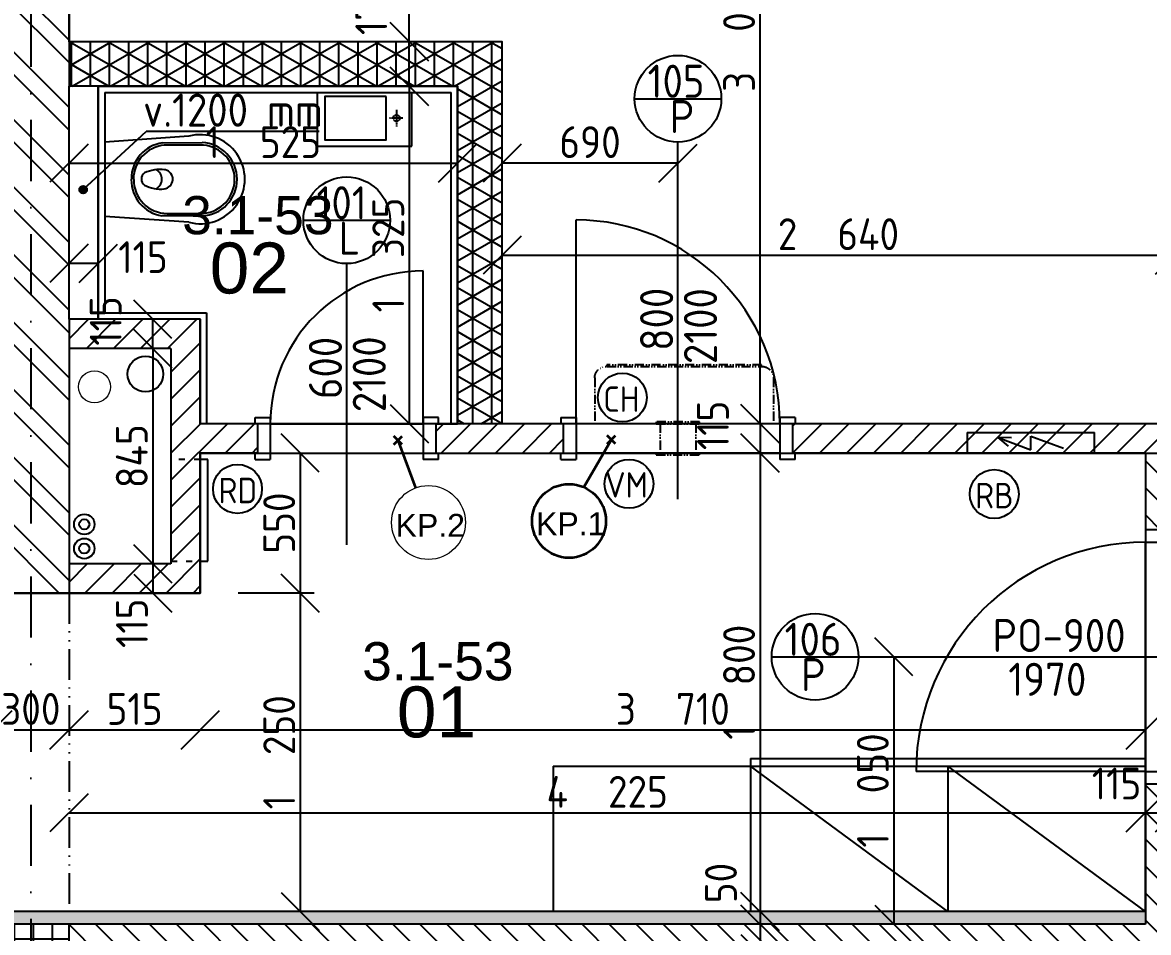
# Model space of a CAD drawing. Extents: x 4511820 to 5180432, y -1526536 to -944957.
# Drawn here: x 5014158 to 5018578, y -1161197 to -1157624 of the extents above; entities that cross this region are included whole.
import ezdxf

# ---------------------------------------------------------------- set-up
doc = ezdxf.new("R2010")
doc.units = 0
doc.header["$MEASUREMENT"] = 0
for name, pattern in [('ACAD_ISO03W100', [30, 12, -18]), ('ACAD_ISO12W100', [22, 12, -3, 0.5, -3, 0.5, -3]), ('BODKOCIARKOVANA_3', [5.6, 3, -1.3, 0, -1.3]), ('DASHED', [0.75, 0.5, -0.25])]:
    doc.linetypes.add(name, pattern=pattern)
doc.layers.get('0').update_dxf_attribs({"linetype": 'CONTINUOUS'})
doc.layers.get('Defpoints').update_dxf_attribs({"color": 61, "linetype": 'CONTINUOUS'})
for name, color, linetype in [('DVERE', 45, 'CONTINUOUS'), ('KÓTY', 4, 'CONTINUOUS'), ('MÚRY', 1, 'CONTINUOUS'), ('osi', 253, 'CONTINUOUS'), ('Plochy', 41, 'CONTINUOUS'), ('POPIS', 7, 'CONTINUOUS'), ('TENKÁ', 7, 'CONTINUOUS'), ('tzb', 153, 'CONTINUOUS'), ('Z-Kúrenie', 101, 'CONTINUOUS'), ('ZARIADENIE', 47, 'CONTINUOUS'), ('ZARIADOVACIE', 144, 'CONTINUOUS'), ('ZZ-chladenie', 133, 'CONTINUOUS'), ('ZZ-elektro', 221, 'CONTINUOUS'), ('zz-vetr', 52, 'CONTINUOUS'), ('ŠRAFY', 82, 'CONTINUOUS')]:
    doc.layers.add(name, color=color, linetype=linetype)
doc.layers.add('preklady', color=74, linetype='CONTINUOUS', lineweight=35)
doc.layers.add('zz-kanal-splaskova', color=37, linetype='CONTINUOUS', lineweight=18)
doc.styles.add('ARIAL', font='arial.ttf')
doc.styles.add('STYLE1', font='isocp.shx')
doc.dimstyles.new('STANDARD-50', dxfattribs={"dimtxt": 125, "dimasz": 150, "dimexe": 10, "dimexo": 200, "dimgap": 20, "dimtad": 1, "dimdsep": 46, "dimlunit": 6, "dimtxsty": 'STYLE1', "dimblk1": 'OBLIQUE', "dimblk2": 'OBLIQUE', "dimsah": 1, "dimcen": 2.5, "dimse1": 1, "dimse2": 1, "dimadec": 0, "dimazin": 0, "dimtfac": 1, "dimtmove": 1, "dimatfit": 3, "dimldrblk": 'OBLIQUE', "dimfxl": 1, "dimtolj": 1, "dimtzin": 0, "dimarcsym": 0})
pattern_1 = [(45, (515270.5, 303822), (-53.0330086, 53.0330086), [])]
pattern_2 = [(135, (-2976355.03, 198812.926), (-53.0330086, -53.0330086), [])]

# ---------------------------------------------------------------- blocks, each defined once
blk = doc.blocks.new('_OBLIQUE')
at = {"color": 0, "linetype": 'ByBlock'}
blk.add_line((-0.5, -0.5), (0.5, 0.5), dxfattribs=at)
blk = doc.blocks.new('*D18878')
at = {"layer": 'Defpoints', "color": 0}
for p in [(5014041, -1160401.5), (5014341, -1160401.5), (5014341, -1160401.5)]:
    blk.add_point(p, dxfattribs=at)
at = {"layer": 'KÓTY', "color": 0, "lineweight": -2}
blk.add_line((5014041, -1160401.5), (5014341, -1160401.5), dxfattribs=at)
at = {"layer": 'KÓTY', "color": 0, "linetype": 'ByBlock', "lineweight": -2, "xscale": 150, "yscale": 150, "zscale": 150, "rotation": 180}
blk.add_blockref('_OBLIQUE', (5014041, -1160401.5), dxfattribs=at)
at = {"layer": 'KÓTY', "color": 0, "linetype": 'ByBlock', "lineweight": -2, "xscale": 150, "yscale": 150, "zscale": 150}
blk.add_blockref('_OBLIQUE', (5014341, -1160401.5), dxfattribs=at)
at = {"layer": 'KÓTY', "color": 0, "insert": (5014191, -1160319), "char_height": 125, "attachment_point": 5, "style": 'STYLE1'}
blk.add_mtext('\\A1;300', dxfattribs=at)
blk = doc.blocks.new('*D18879')
at = {"layer": 'Defpoints', "color": 0}
for p in [(5014341, -1159864.2), (5014856, -1159864.2), (5014856, -1160401.5)]:
    blk.add_point(p, dxfattribs=at)
at = {"layer": 'KÓTY', "color": 0, "lineweight": -2}
blk.add_line((5014341, -1160401.5), (5014856, -1160401.5), dxfattribs=at)
at = {"layer": 'KÓTY', "color": 0, "linetype": 'ByBlock', "lineweight": -2, "xscale": 150, "yscale": 150, "zscale": 150, "rotation": 180}
blk.add_blockref('_OBLIQUE', (5014341, -1160401.5), dxfattribs=at)
at = {"layer": 'KÓTY', "color": 0, "linetype": 'ByBlock', "lineweight": -2, "xscale": 150, "yscale": 150, "zscale": 150}
blk.add_blockref('_OBLIQUE', (5014856, -1160401.5), dxfattribs=at)
at = {"layer": 'KÓTY', "color": 0, "insert": (5014598.5, -1160319), "char_height": 125, "attachment_point": 5, "style": 'STYLE1'}
blk.add_mtext('\\A1;515', dxfattribs=at)
blk = doc.blocks.new('*D18880')
at = {"layer": 'Defpoints', "color": 0}
for p in [(5014856, -1159864.2), (5018566, -1159864.2), (5018566, -1160401.5)]:
    blk.add_point(p, dxfattribs=at)
at = {"layer": 'KÓTY', "color": 0, "lineweight": -2}
blk.add_line((5014856, -1160401.5), (5018566, -1160401.5), dxfattribs=at)
at = {"layer": 'KÓTY', "color": 0, "linetype": 'ByBlock', "lineweight": -2, "xscale": 150, "yscale": 150, "zscale": 150, "rotation": 180}
blk.add_blockref('_OBLIQUE', (5014856, -1160401.5), dxfattribs=at)
at = {"layer": 'KÓTY', "color": 0, "linetype": 'ByBlock', "lineweight": -2, "xscale": 150, "yscale": 150, "zscale": 150}
blk.add_blockref('_OBLIQUE', (5018566, -1160401.5), dxfattribs=at)
at = {"layer": 'KÓTY', "color": 0, "insert": (5016711, -1160319), "char_height": 125, "attachment_point": 5, "style": 'STYLE1'}
blk.add_mtext('\\A1;3ﾠ710', dxfattribs=at)
blk = doc.blocks.new('*D18881')
at = {"layer": 'Defpoints', "color": 0}
for p in [(5014341, -1160489.2), (5018566, -1160727), (5018566, -1160839.2)]:
    blk.add_point(p, dxfattribs=at)
at = {"layer": 'KÓTY', "color": 0, "lineweight": -2}
blk.add_line((5014341, -1160727), (5018566, -1160727), dxfattribs=at)
at = {"layer": 'KÓTY', "color": 0, "linetype": 'ByBlock', "lineweight": -2, "xscale": 150, "yscale": 150, "zscale": 150, "rotation": 180}
blk.add_blockref('_OBLIQUE', (5014341, -1160727), dxfattribs=at)
at = {"layer": 'KÓTY', "color": 0, "linetype": 'ByBlock', "lineweight": -2, "xscale": 150, "yscale": 150, "zscale": 150}
blk.add_blockref('_OBLIQUE', (5018566, -1160727), dxfattribs=at)
at = {"layer": 'KÓTY', "color": 0, "insert": (5016453.5, -1160644.5), "char_height": 125, "attachment_point": 5, "style": 'STYLE1'}
blk.add_mtext('\\A1;4ﾠ225', dxfattribs=at)
blk = doc.blocks.new('*D18890')
at = {"layer": 'Defpoints', "color": 0}
for p in [(5015866, -1157874.2), (5015676.5, -1159199.2), (5015866, -1159199.2)]:
    blk.add_point(p, dxfattribs=at)
at = {"layer": 'KÓTY', "color": 0, "lineweight": -2}
blk.add_line((5015676.5, -1157874.2), (5015676.5, -1159199.2), dxfattribs=at)
at = {"layer": 'KÓTY', "color": 0, "linetype": 'ByBlock', "lineweight": -2, "xscale": 150, "yscale": 150, "zscale": 150}
for p, rotation in [((5015676.5, -1157874.2), 90), ((5015676.5, -1159199.2), 270)]:
    blk.add_blockref('_OBLIQUE', p, dxfattribs=dict(at, rotation=rotation))
at = {"layer": 'KÓTY', "color": 0, "insert": (5015594, -1158536.7), "char_height": 125, "attachment_point": 5, "rotation": 90, "style": 'STYLE1'}
blk.add_mtext('\\A1;1ﾠ325', dxfattribs=at)
blk = doc.blocks.new('*D18891')
at = {"layer": 'Defpoints', "color": 0}
for p in [(5015676.5, -1157699.2), (5015866, -1157699.2), (5015866, -1157874.2)]:
    blk.add_point(p, dxfattribs=at)
at = {"layer": 'KÓTY', "color": 0, "lineweight": -2}
blk.add_line((5015676.5, -1157874.2), (5015676.5, -1157699.2), dxfattribs=at)
at = {"layer": 'KÓTY', "color": 0, "linetype": 'ByBlock', "lineweight": -2, "xscale": 150, "yscale": 150, "zscale": 150}
for p, rotation in [((5015676.5, -1157699.2), 90), ((5015676.5, -1157874.2), 270)]:
    blk.add_blockref('_OBLIQUE', p, dxfattribs=dict(at, rotation=rotation))
at = {"layer": 'KÓTY', "color": 0, "insert": (5015527.5, -1157565), "char_height": 125, "attachment_point": 5, "rotation": 90, "style": 'STYLE1'}
blk.add_mtext('\\A1;175', dxfattribs=at)
blk = doc.blocks.new('*D18892')
at = {"layer": 'Defpoints', "color": 0}
for p in [(5015676.5, -1156114.2), (5016041, -1156114.2), (5016041, -1157699.2)]:
    blk.add_point(p, dxfattribs=at)
at = {"layer": 'KÓTY', "color": 0, "lineweight": -2}
blk.add_line((5015676.5, -1157699.2), (5015676.5, -1156114.2), dxfattribs=at)
at = {"layer": 'KÓTY', "color": 0, "linetype": 'ByBlock', "lineweight": -2, "xscale": 150, "yscale": 150, "zscale": 150}
for p, rotation in [((5015676.5, -1156114.2), 90), ((5015676.5, -1157699.2), 270)]:
    blk.add_blockref('_OBLIQUE', p, dxfattribs=dict(at, rotation=rotation))
at = {"layer": 'KÓTY', "color": 0, "insert": (5015594, -1156906.7), "char_height": 125, "attachment_point": 5, "rotation": 90, "style": 'STYLE1'}
blk.add_mtext('\\A1;1ﾠ585', dxfattribs=at)
blk = doc.blocks.new('*D18893')
at = {"layer": 'Defpoints', "color": 0}
for p in [(5014341, -1157874.2), (5015866, -1157874.2), (5015866, -1158176)]:
    blk.add_point(p, dxfattribs=at)
at = {"layer": 'KÓTY', "color": 0, "lineweight": -2}
blk.add_line((5014341, -1158176), (5015866, -1158176), dxfattribs=at)
at = {"layer": 'KÓTY', "color": 0, "linetype": 'ByBlock', "lineweight": -2, "xscale": 150, "yscale": 150, "zscale": 150, "rotation": 180}
blk.add_blockref('_OBLIQUE', (5014341, -1158176), dxfattribs=at)
at = {"layer": 'KÓTY', "color": 0, "linetype": 'ByBlock', "lineweight": -2, "xscale": 150, "yscale": 150, "zscale": 150}
blk.add_blockref('_OBLIQUE', (5015866, -1158176), dxfattribs=at)
at = {"layer": 'KÓTY', "color": 0, "insert": (5015103.5, -1158093.5), "char_height": 125, "attachment_point": 5, "style": 'STYLE1'}
blk.add_mtext('\\A1;1ﾠ525', dxfattribs=at)
blk = doc.blocks.new('*D18894')
at = {"layer": 'Defpoints', "color": 0}
for p in [(5014341, -1158569.2), (5014456, -1158569.2), (5014456, -1158569.2)]:
    blk.add_point(p, dxfattribs=at)
at = {"layer": 'KÓTY', "color": 0, "lineweight": -2}
blk.add_line((5014341, -1158569.2), (5014456, -1158569.2), dxfattribs=at)
at = {"layer": 'KÓTY', "color": 0, "linetype": 'ByBlock', "lineweight": -2, "xscale": 150, "yscale": 150, "zscale": 150, "rotation": 180}
blk.add_blockref('_OBLIQUE', (5014341, -1158569.2), dxfattribs=at)
at = {"layer": 'KÓTY', "color": 0, "linetype": 'ByBlock', "lineweight": -2, "xscale": 150, "yscale": 150, "zscale": 150}
blk.add_blockref('_OBLIQUE', (5014456, -1158569.2), dxfattribs=at)
at = {"layer": 'KÓTY', "color": 0, "insert": (5014631.5, -1158545), "char_height": 125, "attachment_point": 5, "style": 'STYLE1'}
blk.add_mtext('\\A1;115', dxfattribs=at)
blk = doc.blocks.new('*D18895')
at = {"layer": 'Defpoints', "color": 0}
for p in [(5014741, -1158904.2), (5014670, -1159749.2), (5014741, -1159749.2)]:
    blk.add_point(p, dxfattribs=at)
at = {"layer": 'KÓTY', "color": 0, "lineweight": -2}
blk.add_line((5014670, -1158904.2), (5014670, -1159749.2), dxfattribs=at)
at = {"layer": 'KÓTY', "color": 0, "linetype": 'ByBlock', "lineweight": -2, "xscale": 150, "yscale": 150, "zscale": 150}
for p, rotation in [((5014670, -1158904.2), 90), ((5014670, -1159749.2), 270)]:
    blk.add_blockref('_OBLIQUE', p, dxfattribs=dict(at, rotation=rotation))
at = {"layer": 'KÓTY', "color": 0, "insert": (5014587.5, -1159326.7), "char_height": 125, "attachment_point": 5, "rotation": 90, "style": 'STYLE1'}
blk.add_mtext('\\A1;845', dxfattribs=at)
blk = doc.blocks.new('*D18896')
at = {"layer": 'Defpoints', "color": 0}
for p in [(5014670, -1158789.2), (5014741, -1158789.2), (5014741, -1158904.2)]:
    blk.add_point(p, dxfattribs=at)
at = {"layer": 'KÓTY', "color": 0, "lineweight": -2}
blk.add_line((5014670, -1158904.2), (5014670, -1158789.2), dxfattribs=at)
at = {"layer": 'KÓTY', "color": 0, "linetype": 'ByBlock', "lineweight": -2, "xscale": 150, "yscale": 150, "zscale": 150}
for p, rotation in [((5014670, -1158789.2), 90), ((5014670, -1158904.2), 270)]:
    blk.add_blockref('_OBLIQUE', p, dxfattribs=dict(at, rotation=rotation))
at = {"layer": 'KÓTY', "color": 0, "insert": (5014485, -1158795.9), "char_height": 125, "attachment_point": 5, "rotation": 90, "style": 'STYLE1'}
blk.add_mtext('\\A1;115', dxfattribs=at)
blk = doc.blocks.new('*D18897')
at = {"layer": 'Defpoints', "color": 0}
for p in [(5014741, -1159749.2), (5014670, -1159864.2), (5014741, -1159864.2)]:
    blk.add_point(p, dxfattribs=at)
at = {"layer": 'KÓTY', "color": 0, "lineweight": -2}
blk.add_line((5014670, -1159749.2), (5014670, -1159864.2), dxfattribs=at)
at = {"layer": 'KÓTY', "color": 0, "linetype": 'ByBlock', "lineweight": -2, "xscale": 150, "yscale": 150, "zscale": 150}
for p, rotation in [((5014670, -1159749.2), 90), ((5014670, -1159864.2), 270)]:
    blk.add_blockref('_OBLIQUE', p, dxfattribs=dict(at, rotation=rotation))
at = {"layer": 'KÓTY', "color": 0, "insert": (5014588, -1159982.5), "char_height": 125, "attachment_point": 5, "rotation": 90, "style": 'STYLE1'}
blk.add_mtext('\\A1;115', dxfattribs=at)
blk = doc.blocks.new('*D18898')
at = {"layer": 'Defpoints', "color": 0}
for p in [(5016041, -1158093), (5016731, -1158093), (5016041, -1158176)]:
    blk.add_point(p, dxfattribs=at)
at = {"layer": 'KÓTY', "color": 0, "lineweight": -2}
blk.add_line((5016731, -1158176), (5016041, -1158176), dxfattribs=at)
at = {"layer": 'KÓTY', "color": 0, "linetype": 'ByBlock', "lineweight": -2, "xscale": 150, "yscale": 150, "zscale": 150, "rotation": 180}
blk.add_blockref('_OBLIQUE', (5016041, -1158176), dxfattribs=at)
at = {"layer": 'KÓTY', "color": 0, "linetype": 'ByBlock', "lineweight": -2, "xscale": 150, "yscale": 150, "zscale": 150}
blk.add_blockref('_OBLIQUE', (5016731, -1158176), dxfattribs=at)
at = {"layer": 'KÓTY', "color": 0, "insert": (5016386, -1158093.5), "char_height": 125, "attachment_point": 5, "style": 'STYLE1'}
blk.add_mtext('\\A1;690', dxfattribs=at)
blk = doc.blocks.new('*D18909')
at = {"layer": 'Defpoints', "color": 0}
for p in [(5014856, -1159314.2), (5014856, -1159864.2), (5015248.5, -1159864.2)]:
    blk.add_point(p, dxfattribs=at)
at = {"layer": 'KÓTY', "color": 0, "lineweight": -2}
blk.add_line((5015248.5, -1159314.2), (5015248.5, -1159864.2), dxfattribs=at)
at = {"layer": 'KÓTY', "color": 0, "linetype": 'ByBlock', "lineweight": -2, "xscale": 150, "yscale": 150, "zscale": 150}
for p, rotation in [((5015248.5, -1159314.2), 90), ((5015248.5, -1159864.2), 270)]:
    blk.add_blockref('_OBLIQUE', p, dxfattribs=dict(at, rotation=rotation))
at = {"layer": 'KÓTY', "color": 0, "insert": (5015166, -1159589.2), "char_height": 125, "attachment_point": 5, "rotation": 90, "style": 'STYLE1'}
blk.add_mtext('\\A1;550', dxfattribs=at)
blk = doc.blocks.new('*D18910')
at = {"layer": 'Defpoints', "color": 0}
for p in [(5014856, -1159864.2), (5014856, -1161114.2), (5015248.5, -1161114.2)]:
    blk.add_point(p, dxfattribs=at)
at = {"layer": 'KÓTY', "color": 0, "lineweight": -2}
blk.add_line((5015248.5, -1159864.2), (5015248.5, -1161114.2), dxfattribs=at)
at = {"layer": 'KÓTY', "color": 0, "linetype": 'ByBlock', "lineweight": -2, "xscale": 150, "yscale": 150, "zscale": 150}
for p, rotation in [((5015248.5, -1159864.2), 90), ((5015248.5, -1161114.2), 270)]:
    blk.add_blockref('_OBLIQUE', p, dxfattribs=dict(at, rotation=rotation))
at = {"layer": 'KÓTY', "color": 0, "insert": (5015166, -1160489.2), "char_height": 125, "attachment_point": 5, "rotation": 90, "style": 'STYLE1'}
blk.add_mtext('\\A1;1ﾠ250', dxfattribs=at)
blk = doc.blocks.new('*D18911')
at = {"layer": 'Defpoints', "color": 0}
for p in [(5017053.5, -1156114.2), (5018661, -1156114.2), (5018681, -1159199.2)]:
    blk.add_point(p, dxfattribs=at)
at = {"layer": 'KÓTY', "color": 0, "lineweight": -2}
blk.add_line((5017053.5, -1159199.2), (5017053.5, -1156114.2), dxfattribs=at)
at = {"layer": 'KÓTY', "color": 0, "linetype": 'ByBlock', "lineweight": -2, "xscale": 150, "yscale": 150, "zscale": 150}
for p, rotation in [((5017053.5, -1156114.2), 90), ((5017053.5, -1159199.2), 270)]:
    blk.add_blockref('_OBLIQUE', p, dxfattribs=dict(at, rotation=rotation))
at = {"layer": 'KÓTY', "color": 0, "insert": (5016971, -1157656.7), "char_height": 125, "attachment_point": 5, "rotation": 90, "style": 'STYLE1'}
blk.add_mtext('\\A1;3ﾠ085', dxfattribs=at)
blk = doc.blocks.new('*D18912')
at = {"layer": 'Defpoints', "color": 0}
for p in [(5017053.5, -1159199.2), (5017053.5, -1159314.2), (5017053.5, -1159314.2)]:
    blk.add_point(p, dxfattribs=at)
at = {"layer": 'KÓTY', "color": 0, "lineweight": -2}
blk.add_line((5017053.5, -1159199.2), (5017053.5, -1159314.2), dxfattribs=at)
at = {"layer": 'KÓTY', "color": 0, "linetype": 'ByBlock', "lineweight": -2, "xscale": 150, "yscale": 150, "zscale": 150}
for p, rotation in [((5017053.5, -1159199.2), 90), ((5017053.5, -1159314.2), 270)]:
    blk.add_blockref('_OBLIQUE', p, dxfattribs=dict(at, rotation=rotation))
at = {"layer": 'KÓTY', "color": 0, "insert": (5016868.5, -1159205.9), "char_height": 125, "attachment_point": 5, "rotation": 90, "style": 'STYLE1'}
blk.add_mtext('\\A1;115', dxfattribs=at)
blk = doc.blocks.new('*D18913')
at = {"layer": 'Defpoints', "color": 0}
for p in [(5017053.5, -1159314.2), (5017053.5, -1161114.2), (5017053.5, -1161114.2)]:
    blk.add_point(p, dxfattribs=at)
at = {"layer": 'KÓTY', "color": 0, "lineweight": -2}
blk.add_line((5017053.5, -1159314.2), (5017053.5, -1161114.2), dxfattribs=at)
at = {"layer": 'KÓTY', "color": 0, "linetype": 'ByBlock', "lineweight": -2, "xscale": 150, "yscale": 150, "zscale": 150}
for p, rotation in [((5017053.5, -1159314.2), 90), ((5017053.5, -1161114.2), 270)]:
    blk.add_blockref('_OBLIQUE', p, dxfattribs=dict(at, rotation=rotation))
at = {"layer": 'KÓTY', "color": 0, "insert": (5016971, -1160214.2), "char_height": 125, "attachment_point": 5, "rotation": 90, "style": 'STYLE1'}
blk.add_mtext('\\A1;1ﾠ800', dxfattribs=at)
blk = doc.blocks.new('*D18918')
at = {"layer": 'Defpoints', "color": 0}
for p in [(5018681, -1158537.5), (5016041, -1159199.2), (5018681, -1159199.2)]:
    blk.add_point(p, dxfattribs=at)
at = {"layer": 'KÓTY', "color": 0, "lineweight": -2}
blk.add_line((5016041, -1158537.5), (5018681, -1158537.5), dxfattribs=at)
at = {"layer": 'KÓTY', "color": 0, "linetype": 'ByBlock', "lineweight": -2, "xscale": 150, "yscale": 150, "zscale": 150, "rotation": 180}
blk.add_blockref('_OBLIQUE', (5016041, -1158537.5), dxfattribs=at)
at = {"layer": 'KÓTY', "color": 0, "linetype": 'ByBlock', "lineweight": -2, "xscale": 150, "yscale": 150, "zscale": 150}
blk.add_blockref('_OBLIQUE', (5018681, -1158537.5), dxfattribs=at)
at = {"layer": 'KÓTY', "color": 0, "insert": (5017361, -1158455), "char_height": 125, "attachment_point": 5, "style": 'STYLE1'}
blk.add_mtext('\\A1;2ﾠ640', dxfattribs=at)
blk = doc.blocks.new('*D18931')
at = {"layer": 'Defpoints', "color": 0}
for p in [(5017053.5, -1161114.2), (5017053.5, -1161164.2), (5017053.5, -1161164.2)]:
    blk.add_point(p, dxfattribs=at)
at = {"layer": 'KÓTY', "color": 0, "lineweight": -2}
blk.add_line((5017053.5, -1161114.2), (5017053.5, -1161164.2), dxfattribs=at)
at = {"layer": 'KÓTY', "color": 0, "linetype": 'ByBlock', "lineweight": -2, "xscale": 150, "yscale": 150, "zscale": 150}
for p, rotation in [((5017053.5, -1161114.2), 90), ((5017053.5, -1161164.2), 270)]:
    blk.add_blockref('_OBLIQUE', p, dxfattribs=dict(at, rotation=rotation))
at = {"layer": 'KÓTY', "color": 0, "insert": (5016900, -1161002.5), "char_height": 125, "attachment_point": 5, "rotation": 90, "style": 'STYLE1'}
blk.add_mtext('\\A1;50', dxfattribs=at)
blk = doc.blocks.new('*D18932')
at = {"layer": 'Defpoints', "color": 0}
for p in [(5017053.5, -1161164.2), (5017053.5, -1161279.2), (5017053.5, -1161279.2)]:
    blk.add_point(p, dxfattribs=at)
at = {"layer": 'KÓTY', "color": 0, "lineweight": -2}
blk.add_line((5017053.5, -1161164.2), (5017053.5, -1161279.2), dxfattribs=at)
at = {"layer": 'KÓTY', "color": 0, "linetype": 'ByBlock', "lineweight": -2, "xscale": 150, "yscale": 150, "zscale": 150}
for p, rotation in [((5017053.5, -1161164.2), 90), ((5017053.5, -1161279.2), 270)]:
    blk.add_blockref('_OBLIQUE', p, dxfattribs=dict(at, rotation=rotation))
at = {"layer": 'KÓTY', "color": 0, "insert": (5016946.5, -1161399.5), "char_height": 125, "attachment_point": 5, "rotation": 90, "style": 'STYLE1'}
blk.add_mtext('\\A1;115', dxfattribs=at)
blk = doc.blocks.new('chlad2')
at = {"layer": 'ZZ-chladenie', "linetype": 'ACAD_ISO12W100', "ltscale": 3}
for p, q in [((5102412.5, -1105747.3), (5102592.5, -1105747.3)), ((5102412.5, -1106448.4), (5102592.5, -1106448.4))]:
    blk.add_line(p, q, dxfattribs=at)
blk.add_lwpolyline([(5102367.5, -1106402), (5102360.8, -1106402), (5102360.8, -1105794.8), (5102367.5, -1105794.8)], close=True, dxfattribs=at)
for centre, start, end in [((5102412.5, -1105792.3), 90, 180), ((5102412.5, -1106403.4), 180, 270)]:
    blk.add_arc(centre, 45, start, end, dxfattribs=at)
blk = doc.blocks.new('*D20549')
at = {"layer": 'Defpoints', "color": 0}
for p in [(5018566, -1160727), (5018681, -1160727), (5018681, -1160727)]:
    blk.add_point(p, dxfattribs=at)
at = {"layer": 'KÓTY', "color": 0, "lineweight": -2}
blk.add_line((5018566, -1160727), (5018681, -1160727), dxfattribs=at)
at = {"layer": 'KÓTY', "color": 0, "linetype": 'ByBlock', "lineweight": -2, "xscale": 150, "yscale": 150, "zscale": 150, "rotation": 180}
blk.add_blockref('_OBLIQUE', (5018566, -1160727), dxfattribs=at)
at = {"layer": 'KÓTY', "color": 0, "linetype": 'ByBlock', "lineweight": -2, "xscale": 150, "yscale": 150, "zscale": 150}
blk.add_blockref('_OBLIQUE', (5018681, -1160727), dxfattribs=at)
at = {"layer": 'KÓTY', "color": 0, "insert": (5018452.5, -1160612), "char_height": 125, "attachment_point": 5, "style": 'STYLE1'}
blk.add_mtext('\\A1;115', dxfattribs=at)
blk = doc.blocks.new('*D31559')
at = {"layer": 'Defpoints', "color": 0}
for p in [(5017786.6, -1160114.2), (5017578.5, -1161164.2), (5017786.6, -1161164.2)]:
    blk.add_point(p, dxfattribs=at)
at = {"layer": 'KÓTY', "color": 0, "lineweight": -2}
blk.add_line((5017578.5, -1160114.2), (5017578.5, -1161164.2), dxfattribs=at)
at = {"layer": 'KÓTY', "color": 0, "linetype": 'ByBlock', "lineweight": -2, "xscale": 150, "yscale": 150, "zscale": 150}
for p, rotation in [((5017578.5, -1160114.2), 90), ((5017578.5, -1161164.2), 270)]:
    blk.add_blockref('_OBLIQUE', p, dxfattribs=dict(at, rotation=rotation))
at = {"layer": 'KÓTY', "color": 0, "insert": (5017496, -1160639.2), "char_height": 125, "attachment_point": 5, "rotation": 90, "style": 'STYLE1'}
blk.add_mtext('\\A1;1ﾠ050', dxfattribs=at)

msp = doc.modelspace()

# ---------------------------------------------------------------- hatches: boundary and pattern name
at = {"layer": 'KÓTY'}
h = msp.add_hatch(color=256, dxfattribs=at)
h.dxf.hatch_style = 1
h.paths.add_polyline_path([(5014396.5, -1158294.672, -0.65381715), (5014385.478, -1158269.498, -1.52947961)])
at = {"layer": 'ŠRAFY'}
h = msp.add_hatch(dxfattribs=at)
h.set_pattern_fill('ANSI32', color=256, scale=500, angle=90)
h.set_pattern_definition([(135, (515810.9, 44482.1), (-132.5825215, -132.5825215), []), (135, (515810.9, 44570.48), (-132.5825215, -132.5825215), [])])
h.paths.add_polyline_path([(5014341, -1157874.191), (5014341, -1157699.191), (5014341, -1156114.191), (5014041, -1156114.191), (5014041, -1158259.191), (5014041, -1158374.191), (5014041, -1159749.191), (5014041, -1159864.191), (5014341, -1159864.191), (5014341, -1159749.191), (5014341, -1158904.191), (5014341, -1158789.191)])
at = {"layer": 'ŠRAFY', "ltscale": 0.25}
h = msp.add_hatch(dxfattribs=at)
h.set_pattern_fill('NET3', color=256, scale=600, angle=90)
h.set_pattern_definition([(90, (468750.5, 1e-26), (-75, 5e-15), []), (150, (468750.5, 1e-26), (-37.5, -64.9519053), []), (210, (468750.5, 1e-26), (37.5, -64.9519053), [])])
h.paths.add_polyline_path([(5016041, -1159199.191), (5016041, -1157699.191), (5014341, -1157699.191), (5014341, -1157874.191), (5014456, -1157874.191), (5015866, -1157874.191), (5015866, -1159199.191)])
h = msp.add_hatch(dxfattribs=at)
h.set_pattern_fill('ANSI31', color=256, scale=600, style=0)
h.set_pattern_definition(pattern_1)
h.paths.add_polyline_path([(5014856, -1159864.191), (5014856, -1159314.191), (5015071, -1159314.191), (5015081, -1159314.191), (5015081, -1159199.191), (5015071, -1159199.191), (5014881, -1159199.191), (5014856, -1159199.191), (5014856, -1158789.191), (5014456, -1158789.191), (5014341, -1158789.191), (5014341, -1158904.191), (5014741, -1158904.191), (5014741, -1159749.191), (5014341, -1159749.191), (5014341, -1159864.191)])
h = msp.add_hatch(dxfattribs=at)
h.set_pattern_fill('ANSI31', color=256, scale=600, style=0)
h.set_pattern_definition(pattern_1)
h.paths.add_polyline_path([(5015881, -1159314.191), (5016271, -1159314.191), (5016281, -1159314.191), (5016281, -1159199.191), (5016271, -1159199.191), (5016041, -1159199.191), (5015866, -1159199.191), (5015841, -1159199.191), (5015791, -1159199.191), (5015781, -1159199.191), (5015781, -1159314.191), (5015791, -1159314.191), (5015816, -1159314.191)])
h = msp.add_hatch(dxfattribs=at)
h.set_pattern_fill('ANSI31', color=256, scale=600, style=0)
h.set_pattern_definition(pattern_1)
h.paths.add_polyline_path([(5017191, -1159314.191), (5018566, -1159314.191), (5018681, -1159314.191), (5018681, -1159199.191), (5017191, -1159199.191), (5017181, -1159199.191), (5017181, -1159314.191)])
h = msp.add_hatch(dxfattribs=at)
h.set_pattern_fill('ANSI31', color=256, scale=600, angle=90, style=0)
h.set_pattern_definition(pattern_2)
h.paths.add_polyline_path([(5018681, -1159614.191), (5018681, -1159564.191), (5020681, -1159564.191), (5020681, -1159449.191), (5018681, -1159449.191), (5018681, -1159314.191), (5018566, -1159314.191), (5018566, -1159614.191)])
h = msp.add_hatch(dxfattribs=at)
h.set_pattern_fill('ANSI31', color=256, scale=600, angle=90, style=0)
h.set_pattern_definition(pattern_2)
h.paths.add_polyline_path([(5018566, -1161164.191), (5014341, -1161164.191), (5014341, -1161279.191), (5014741, -1161279.191), (5014856, -1161279.191), (5018051, -1161279.191), (5018166, -1161279.191), (5018841, -1161279.191), (5018841, -1161164.191), (5018681, -1161164.191), (5018681, -1160614.191), (5018566, -1160614.191), (5018566, -1161114.191)])
at = {"layer": 'ŠRAFY'}
h = msp.add_hatch(dxfattribs=at)
h.set_pattern_fill('DOTS', color=256, scale=250)
h.paths.add_polyline_path([(5014341, -1161164.191), (5018566, -1161164.191), (5018566, -1161114.191), (5014341, -1161114.191), (5014041, -1161114.191), (5014041, -1161164.191)])
at = {"layer": 'ŠRAFY', "ltscale": 0.25}
h = msp.add_hatch(dxfattribs=at)
h.set_pattern_fill('ANSI37', color=256, scale=600, angle=45)
h.set_pattern_definition([(90, (-3307273.674, 668852.734), (-75, 1e-14), []), (180, (-3307273.674, 668852.734), (-1e-14, -75), [])])
h.paths.add_polyline_path([(5014041, -1161164.191), (5014041, -1163849.191), (5014041, -1169034.191), (5014341, -1169034.191), (5014341, -1163649.191), (5014341, -1163534.191), (5014341, -1162294.191), (5014341, -1162179.191), (5014341, -1161279.191), (5014341, -1161164.191)])

# ---------------------------------------------------------------- linework, layer by layer
at = {"layer": 'DVERE', "ltscale": 0.25}
for p, q in [((5016561, -1157923.035), (5016901, -1157923.035)), ((5016731, -1159495.691), (5016731, -1158093.035)), ((5015261, -1158400.363), (5015601, -1158400.363)), ((5016331, -1159199.191), (5016331, -1158399.191)), ((5015431, -1159675.02), (5015431, -1158570.363)), ((5015731, -1159199.191), (5015731, -1158599.191)), ((5015071, -1159174.191), (5015131, -1159174.191)), ((5015071, -1159199.191), (5015071, -1159174.191)), ((5015131, -1159174.191), (5015131, -1159339.191)), ((5015731, -1159174.191), (5015731, -1159339.191)), ((5015791, -1159174.191), (5015731, -1159174.191)), ((5015791, -1159199.191), (5015791, -1159174.191)), ((5016271, -1159174.191), (5016331, -1159174.191)), ((5016271, -1159174.191), (5016271, -1159199.191)), ((5016331, -1159174.191), (5016331, -1159339.191)), ((5017191, -1159174.191), (5017131, -1159174.191)), ((5017131, -1159174.191), (5017131, -1159339.191)), ((5017191, -1159174.191), (5017191, -1159199.191)), ((5015131, -1159199.191), (5015731, -1159199.191)), ((5017131, -1159199.191), (5016331, -1159199.191)), ((5015071, -1159339.191), (5015071, -1159314.191)), ((5015071, -1159339.191), (5015131, -1159339.191)), ((5015131, -1159314.191), (5015731, -1159314.191)), ((5015791, -1159339.191), (5015731, -1159339.191)), ((5015791, -1159339.191), (5015791, -1159314.191)), ((5016271, -1159339.191), (5016271, -1159314.191)), ((5016271, -1159339.191), (5016331, -1159339.191)), ((5017131, -1159314.191), (5016331, -1159314.191)), ((5017191, -1159339.191), (5017131, -1159339.191)), ((5017191, -1159339.191), (5017191, -1159314.191)), ((5017099.344, -1160114.191), (5017439.344, -1160114.191)), ((5017439.344, -1160114.191), (5018842, -1160114.191))]:
    msp.add_line(p, q, dxfattribs=at)
at = {"layer": 'DVERE'}
for q in [(5018566, -1159664.191), (5017666, -1160564.191)]:
    msp.add_line((5018566, -1160564.191), q, dxfattribs=at)
at = {"layer": 'DVERE', "ltscale": 0.25}
for centre in [(5016731, -1157923.035), (5015431, -1158400.363), (5017269.344, -1160114.191)]:
    msp.add_circle(centre, 170, dxfattribs=at)
for centre, radius, start, end in [((5016331, -1159199.191), 800, 0, 90), ((5015731, -1159199.191), 600, 90, 180)]:
    msp.add_arc(centre, radius, start, end, dxfattribs=at)
at = {"layer": 'DVERE'}
msp.add_arc((5018566, -1160564.191), 900, 90, 180, dxfattribs=at)
at = {"layer": 'KÓTY'}
for p, q in [((5014396.5, -1158279.672), (5014643.5, -1158051.672)), ((5015323, -1158051.672), (5014643.5, -1158051.672)), ((5015303, -1159864.191), (5015004.5, -1159864.191))]:
    msp.add_line(p, q, dxfattribs=at)
msp.add_circle((5014396.5, -1158279.672), 15, dxfattribs=at)
at = {"layer": 'MÚRY'}
for p, q in [((5014341, -1156114.191), (5014341, -1157699.191)), ((5014856, -1158789.191), (5014341, -1158789.191)), ((5014856, -1158789.191), (5014856, -1159199.191)), ((5014341, -1158904.191), (5014341, -1159749.191)), ((5014741, -1158904.191), (5014341, -1158904.191)), ((5014741, -1158904.191), (5014741, -1159749.191)), ((5016281, -1159199.191), (5016041, -1159199.191)), ((5018681, -1159199.191), (5017181, -1159199.191)), ((5015081, -1159314.191), (5014856, -1159314.191)), ((5014856, -1159314.191), (5014856, -1159864.191)), ((5015781, -1159314.191), (5015881, -1159314.191)), ((5018566, -1159314.191), (5017181, -1159314.191)), ((5018566, -1159664.191), (5018681, -1159664.191)), ((5014741, -1159749.191), (5014341, -1159749.191)), ((5014856, -1159864.191), (5012656, -1159864.191)), ((5018566, -1161114.191), (5018566, -1160564.191)), ((5018566, -1160564.191), (5018681, -1160564.191)), ((5018566, -1161114.191), (5014041, -1161114.191))]:
    msp.add_line(p, q, dxfattribs=at)
at = {"layer": 'MÚRY', "ltscale": 0.25}
for p, q in [((5016041, -1157699.191), (5014341, -1157699.191)), ((5016041, -1159199.191), (5016041, -1157699.191)), ((5014341, -1158789.191), (5014341, -1157874.191)), ((5015866, -1157874.191), (5014341, -1157874.191)), ((5015866, -1159199.191), (5015866, -1157874.191)), ((5015081, -1159199.191), (5014856, -1159199.191)), ((5015081, -1159199.191), (5015081, -1159314.191)), ((5015781, -1159199.191), (5015866, -1159199.191)), ((5015781, -1159199.191), (5015781, -1159314.191)), ((5016281, -1159199.191), (5016281, -1159314.191)), ((5017181, -1159199.191), (5017181, -1159314.191)), ((5015816, -1159314.191), (5016281, -1159314.191)), ((5018566, -1159314.191), (5018566, -1159664.191))]:
    msp.add_line(p, q, dxfattribs=at)
at = {"layer": 'osi', "linetype": 'BODKOCIARKOVANA_3', "ltscale": 80}
msp.add_line((5014191, -1134257), (5014191, -1171774.191), dxfattribs=at)
at = {"layer": 'Plochy'}
for points in [[(5014341, -1156114.191), (5020681, -1156114.191), (5020681, -1159449.191), (5018681, -1159449.191), (5018681, -1159199.191), (5016041, -1159199.191), (5016041, -1157699.191), (5014341, -1157699.191)], [(5014456, -1157874.191), (5015866, -1157874.191), (5015866, -1159199.191), (5014856, -1159199.191), (5014856, -1158789.191), (5014456, -1158789.191)], [(5014041, -1161114.191), (5014041, -1159864.191), (5014856, -1159864.191), (5014856, -1159314.191), (5018566, -1159314.191), (5018566, -1161114.191)]]:
    msp.add_lwpolyline(points, close=True, dxfattribs=at)
at = {"layer": 'preklady'}
for p, q in [((5015615.382, -1159280.616), (5015648.616, -1159247.382)), ((5015648.617, -1159280.617), (5015615.383, -1159247.383)), ((5016470, -1159261.5), (5016361.045, -1159447.87)), ((5016453.382, -1159278.116), (5016486.616, -1159244.882)), ((5016486.617, -1159278.117), (5016453.383, -1159244.883)), ((5015631.999, -1159263.999), (5015701.445, -1159451.001))]:
    msp.add_line(p, q, dxfattribs=at)
at = {"layer": 'preklady', "ltscale": 0.25}
msp.add_circle((5016303.425, -1159580.93), 145, dxfattribs=at)
at = {"layer": 'preklady', "linetype": 'Continuous', "lineweight": 20}
msp.add_circle((5015751.925, -1159586.93), 145, dxfattribs=at)
at = {"layer": 'TENKÁ'}
for p, q in [((5014341, -1157699.191), (5014341, -1157874.191)), ((5014341, -1158789.191), (5014341, -1158904.191)), ((5016041, -1159199.191), (5015866, -1159199.191)), ((5018566, -1159314.191), (5018681, -1159314.191)), ((5018566, -1159614.191), (5018681, -1159614.191)), ((5014341, -1159749.191), (5014341, -1159864.191)), ((5018681, -1160614.191), (5018566, -1160614.191)), ((5018566, -1161114.191), (5018566, -1161164.191)), ((5018566, -1161164.191), (5014041, -1161164.191)), ((5014341, -1161279.191), (5014341, -1161164.191))]:
    msp.add_line(p, q, dxfattribs=at)
at = {"layer": 'TENKÁ', "ltscale": 0.25}
for p, q in [((5014456, -1157874.191), (5014456, -1158789.191)), ((5014481, -1157899.191), (5014481, -1158764.191)), ((5014481, -1157899.191), (5015841, -1157899.191)), ((5015841, -1159199.191), (5015841, -1157899.191)), ((5014481, -1158764.191), (5014881, -1158764.191)), ((5014881, -1158764.191), (5014881, -1159199.191))]:
    msp.add_line(p, q, dxfattribs=at)
at = {"layer": 'TENKÁ', "linetype": 'ACAD_ISO12W100', "ltscale": 10}
msp.add_line((5014341, -1159864.191), (5014341, -1161114.191), dxfattribs=at)
at = {"layer": 'tzb', "linetype": 'ACAD_ISO03W100', "ltscale": 2}
for p, q in [((5014856, -1159339.191), (5014741, -1159339.191)), ((5014741, -1159739.191), (5014856, -1159739.191))]:
    msp.add_line(p, q, dxfattribs=at)
at = {"layer": 'tzb'}
for p, q in [((5014886, -1159339.191), (5014856, -1159339.191)), ((5014886, -1159739.191), (5014886, -1159339.191)), ((5014856, -1159739.191), (5014886, -1159739.191))]:
    msp.add_line(p, q, dxfattribs=at)
msp.add_circle((5015002.319, -1159455.029), 96, dxfattribs=at)
at = {"layer": 'Z-Kúrenie'}
for centre, radius in [((5014401, -1159594.191), 40), ((5014401, -1159594.191), 20), ((5014401, -1159689.191), 40), ((5014401, -1159689.191), 20)]:
    msp.add_circle(centre, radius, dxfattribs=at)
at = {"layer": 'ZARIADENIE'}
for p, q in [((5016241, -1160544.191), (5018566, -1160544.191)), ((5016241, -1160544.191), (5016241, -1161114.191)), ((5017016, -1160514.191), (5018566, -1160514.191)), ((5017016, -1160514.191), (5017016, -1161114.191)), ((5017791, -1161114.191), (5017016, -1160544.191)), ((5018566, -1161114.191), (5017791, -1160544.191)), ((5017791, -1160544.191), (5017791, -1161114.191))]:
    msp.add_line(p, q, dxfattribs=at)
at = {"layer": 'ZARIADOVACIE', "linetype": 'Continuous'}
for p, q in [((5015316, -1158109.191), (5015316, -1157899.191)), ((5015686, -1158109.191), (5015686, -1157899.191)), ((5015316, -1158109.191), (5015686, -1158109.191)), ((5014719.998, -1158202.626), (5014716.288, -1158202.465)), ((5014585.88, -1158237.493), (5014585.316, -1158240.31)), ((5014593.968, -1158239.191), (5014594.79, -1158240.087))]:
    msp.add_line(p, q, dxfattribs=at)
at = {"layer": 'ZARIADOVACIE', "linetype": 'DASHED'}
for p, q in [((5015626.251, -1157966.89), (5015626.251, -1158032.617)), ((5015650.899, -1157999.753), (5015598.865, -1157999.753))]:
    msp.add_line(p, q, dxfattribs=at)
at = {"layer": 'ZARIADOVACIE'}
for p, q in [((5014810.998, -1158070.378), (5014481, -1158093.454)), ((5014708.134, -1158096.647), (5014863.29, -1158095.521)), ((5014869.464, -1158105.544), (5014714.803, -1158105.544)), ((5014726.642, -1158373.554), (5014869.464, -1158373.554)), ((5014810.999, -1158408.005), (5014481, -1158384.929)), ((5014863.29, -1158383.409), (5014705.881, -1158383.409))]:
    msp.add_line(p, q, dxfattribs=at)
at = {"layer": 'ZARIADOVACIE', "linetype": 'Continuous'}
msp.add_lwpolyline([(5015585.431, -1157914.918), (5015345.104, -1157914.918), (5015345.104, -1158084.589), (5015585.431, -1158084.589)], close=True, dxfattribs=at)
at = {"layer": 'ZARIADOVACIE', "linetype": 'DASHED'}
msp.add_circle((5015626.252, -1157999.44), 12.931, dxfattribs=at)
at = {"layer": 'ZARIADOVACIE', "linetype": 'Continuous'}
for centre, radius, start, end in [((5014856.232, -1158239.191), 174.768, 255.000166, 105.000097), ((5014726.58, -1158236.14), 140.707, 97.532963, 180.550993), ((5014727.265, -1158238.261), 133.3, 95.364578, 180.399907), ((5014856.916, -1158239.465), 144.085, 272.535471, 87.464529), ((5014856.356, -1158239.549), 134.645, 275.586614, 84.413386), ((5014696.908, -1158339.304), 138.205, 81.939221, 115.522023), ((5014664.597, -1158238.622), 41.261, 293.590956, 63.232972), ((5014710.312, -1158239.191), 37.825, 276.725682, 75.163801), ((5014730.144, -1158240.628), 144.828, 179.874094, 260.355814), ((5014726.663, -1158241.671), 131.883, 179.311779, 269.990871), ((5014654.708, -1158238.695), 29.701, 125.733795, 233.655963), ((5014698.917, -1158143.417), 134.275, 242.591351, 276.76835)]:
    msp.add_arc(centre, radius, start, end, dxfattribs=at)
at = {"layer": 'ZZ-chladenie'}
msp.add_circle((5016512.679, -1159096.364), 96, dxfattribs=at)
at = {"layer": 'ZZ-elektro'}
for p, q in [((5017866, -1159234.191), (5017866, -1159314.191)), ((5017866, -1159234.191), (5018366, -1159234.191)), ((5017987.507, -1159252.79), (5018116, -1159301.074)), ((5018040.813, -1159254.113), (5017987.507, -1159252.79)), ((5018028.493, -1159286.899), (5017987.507, -1159252.79)), ((5018116, -1159301.074), (5018116, -1159247.361)), ((5018116, -1159247.361), (5018244.493, -1159295.645)), ((5018366, -1159314.191), (5018366, -1159234.191))]:
    msp.add_line(p, q, dxfattribs=at)
msp.add_circle((5017972.44, -1159475.259), 96, dxfattribs=at)
at = {"layer": 'zz-kanal-splaskova'}
msp.add_circle((5014441, -1159054.191), 62.5, dxfattribs=at)
at = {"layer": 'zz-vetr', "linetype": 'ACAD_ISO12W100', "lineweight": -2, "ltscale": 3}
for p, q in [((5016661, -1159199.191), (5016661, -1159314.191)), ((5016801, -1159199.191), (5016801, -1159314.191))]:
    msp.add_line(p, q, dxfattribs=at)
for points in [[(5016816, -1159199.191), (5016816, -1159192.191), (5016646, -1159192.191), (5016646, -1159199.191)], [(5016816, -1159321.191), (5016816, -1159314.191), (5016646, -1159314.191), (5016646, -1159321.191)]]:
    msp.add_lwpolyline(points, close=True, dxfattribs=at)
at = {"layer": 'zz-vetr'}
for centre, radius in [((5014641, -1159004.191), 70), ((5016538.981, -1159435.187), 96)]:
    msp.add_circle(centre, radius, dxfattribs=at)

# ---------------------------------------------------------------- block references
at = {"layer": 'ZZ-chladenie', "xscale": -1, "rotation": 89.99999999999993}
msp.add_blockref('chlad2', (3910657.224, 3943393.309), dxfattribs=at)

# ---------------------------------------------------------------- texts
at = {"layer": 'DVERE', "style": 'STYLE1'}
for s, p in [('105', (5016611.97, -1157919.535)), ('P', (5016698.97, -1158058.172)), ('101', (5015312.47, -1158396.863)), ('L', (5015399.47, -1158535.5)), ('106', (5017149.814, -1160110.691)), ('P', (5017214.314, -1160249.328))]:
    msp.add_text(s, height=130, dxfattribs=at).set_placement(p)
at = {"layer": 'POPIS', "lineweight": 40, "ltscale": 0.25, "style": 'ARIAL'}
for s, height, p in [('3.1-53', 150, (5014785.269, -1158455.27)), ('02', 200, (5014893.311, -1158687.77)), ('3.1-53', 150, (5015491.769, -1160206.77)), ('01', 200, (5015627.811, -1160430.77))]:
    msp.add_text(s, height=height, dxfattribs=at).set_placement(p)
at = {"layer": 'preklady', "linetype": 'Continuous', "lineweight": 20, "style": 'ARIAL'}
for s, p in [('KP.2', (5015622.661, -1159643.187)), ('KP.1', (5016174.161, -1159637.187))]:
    msp.add_text(s, height=90, dxfattribs=at).set_placement(p)
at = {"layer": 'TENKÁ', "linetype": 'Continuous', "style": 'STYLE1'}
for s, p in [('v.1200 mm', (5014631.372, -1158033.089)), ('PO-900', (5017965.834, -1160095.608)), ('1970', (5018027.811, -1160267.716))]:
    msp.add_text(s, height=130, dxfattribs=at).set_placement(p)
for s, p in [('800', (5016712.417, -1158913.297)), ('2100', (5016884.524, -1158965.071)), ('2100', (5015584.524, -1159154.208)), ('600', (5015412.417, -1159102.434))]:
    msp.add_text(s, height=130, rotation=90, dxfattribs=at).set_placement(p)
at = {"layer": 'tzb', "style": 'STYLE1'}
msp.add_text('RD', height=100, dxfattribs=at).set_placement((5014927.692, -1159511.228))
at = {"layer": 'ZZ-chladenie', "style": 'STYLE1'}
msp.add_text('CH', height=100, dxfattribs=at).set_placement((5016438.051, -1159152.563))
at = {"layer": 'ZZ-elektro', "style": 'STYLE1'}
msp.add_text('RB', height=100, dxfattribs=at).set_placement((5017897.812, -1159531.458))
at = {"layer": 'zz-vetr', "style": 'STYLE1'}
msp.add_text('VM', height=100, dxfattribs=at).set_placement((5016444.675, -1159489.2))

# ---------------------------------------------------------------- dimensions: what is measured, and where the dimension line sits
at = {"layer": 'KÓTY'}
for base, p1, p2, picture, middle in [((5015676.5, -1156114.191), (5016041, -1157699.191), (5016041, -1156114.191), '*D18892', (5015593.957, -1156906.691)), ((5017053.5, -1156114.191), (5018681, -1159199.191), (5018661, -1156114.191), '*D18911', (5016970.957, -1157656.691)), ((5015676.5, -1159199.191), (5015866, -1157874.191), (5015866, -1159199.191), '*D18890', (5015593.957, -1158536.691)), ((5014670, -1158789.191), (5014741, -1158904.191), (5014741, -1158789.191), '*D18896', (5014485, -1158795.941)), ((5014670, -1159749.191), (5014741, -1158904.191), (5014741, -1159749.191), '*D18895', (5014587.5, -1159326.691)), ((5017053.5, -1159314.191), (5017053.5, -1159199.191), (5017053.5, -1159314.191), '*D18912', (5016868.5, -1159205.941)), ((5015248.5, -1159864.191), (5014856, -1159314.191), (5014856, -1159864.191), '*D18909', (5015166, -1159589.191)), ((5017053.5, -1161114.191), (5017053.5, -1159314.191), (5017053.5, -1161114.191), '*D18913', (5016970.957, -1160214.191)), ((5015248.5, -1161114.191), (5014856, -1159864.191), (5014856, -1161114.191), '*D18910', (5015165.957, -1160489.191))]:
    dim = msp.add_linear_dim(base=base, p1=p1, p2=p2, angle=90, dimstyle='STANDARD-50', dxfattribs=at)
    dim.commit()
    dim.dimension.update_dxf_attribs({"geometry": picture, "text_midpoint": middle})
for base, p1, p2, picture, middle in [((5015676.5, -1157699.191), (5015866, -1157874.191), (5015866, -1157699.191), '*D18891', (5015610, -1157565)), ((5014670, -1159864.191), (5014741, -1159749.191), (5014741, -1159864.191), '*D18897', (5014670.5, -1159982.5)), ((5017053.5, -1161164.191), (5017053.5, -1161114.191), (5017053.5, -1161164.191), '*D18931', (5016982.5, -1161002.5)), ((5017053.5, -1161279.191), (5017053.5, -1161164.191), (5017053.5, -1161279.191), '*D18932', (5017029, -1161399.5))]:
    dim = msp.add_linear_dim(base=base, p1=p1, p2=p2, angle=90, dimstyle='STANDARD-50', dxfattribs=at)
    dim.commit()
    dim.dimension.update_dxf_attribs({"geometry": picture, "text_midpoint": middle, "dimtype": 160})
for base, p1, p2, picture, middle in [((5015866, -1158176), (5014341, -1157874.191), (5015866, -1157874.191), '*D18893', (5015103.5, -1158093.457)), ((5016041, -1158176), (5016731, -1158093.035), (5016041, -1158093.035), '*D18898', (5016386, -1158093.5)), ((5018681, -1158537.5), (5016041, -1159199.191), (5018681, -1159199.191), '*D18918', (5017361, -1158454.957)), ((5014856, -1160401.5), (5014341, -1159864.191), (5014856, -1159864.191), '*D18879', (5014598.5, -1160319)), ((5018566, -1160401.5), (5014856, -1159864.191), (5018566, -1159864.191), '*D18880', (5016711, -1160318.957)), ((5014341, -1160401.5), (5014041, -1160401.5), (5014341, -1160401.5), '*D18878', (5014191, -1160319)), ((5018566, -1160727), (5014341, -1160489.191), (5018566, -1160839.191), '*D18881', (5016453.5, -1160644.457))]:
    dim = msp.add_linear_dim(base=base, p1=p1, p2=p2, dimstyle='STANDARD-50', dxfattribs=at)
    dim.commit()
    dim.dimension.update_dxf_attribs({"geometry": picture, "text_midpoint": middle})
dim = msp.add_linear_dim(base=(5014456, -1158569.191), p1=(5014341, -1158569.191), p2=(5014456, -1158569.191), dimstyle='STANDARD-50', dxfattribs=at)
dim.commit()
dim.dimension.update_dxf_attribs({"geometry": '*D18894', "text_midpoint": (5014631.5, -1158627.5), "dimtype": 160})
dim = msp.add_linear_dim(base=(5017578.5, -1161164.191), p1=(5017786.577, -1160114.191), p2=(5017786.577, -1161164.191), angle=90, dimstyle='STANDARD-50', override={"dimtxsty": 'STYLE1', "dimldrblk": 'OBLIQUE'}, dxfattribs=at)
dim.commit()
dim.dimension.update_dxf_attribs({"geometry": '*D31559', "text_midpoint": (5017495.957, -1160639.191)})
dim = msp.add_linear_dim(base=(5018681, -1160727), p1=(5018566, -1160727), p2=(5018681, -1160727), dimstyle='STANDARD-50', override={"dimtxsty": 'STYLE1', "dimldrblk": 'OBLIQUE'}, dxfattribs=at)
dim.commit()
dim.dimension.update_dxf_attribs({"geometry": '*D20549', "text_midpoint": (5018452.5, -1160694.5), "dimtype": 160})

doc.saveas('drawing.dxf')
